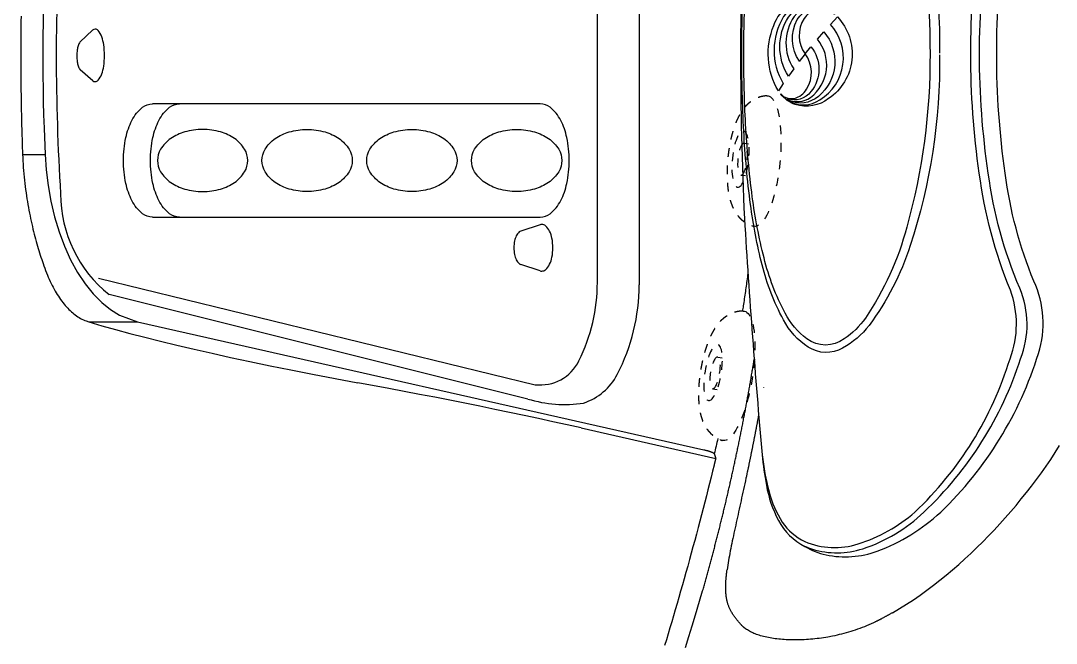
# Model space of a CAD drawing. Extents: x 938 to 1038, y 781 to 934.
# Drawn here: x 1015.24 to 1030.08, y 814.33 to 823.25 of the extents above; entities that cross this region are included whole.
import ezdxf

# ---------------------------------------------------------------- set-up
doc = ezdxf.new("R2010")
doc.units = 0
doc.header["$MEASUREMENT"] = 0
doc.linetypes.add('HIDDEN', pattern=[0.1875, 0.0625, -0.0625, 0.0625])
for name, color, linetype in [('1', 4, 'Continuous'), ('1_CYAN', 4, 'Continuous'), ('2', 2, 'Continuous')]:
    doc.layers.add(name, color=color, linetype=linetype)

# ---------------------------------------------------------------- blocks, each defined once
blk = doc.blocks.new('MINIHIDDEN')
at = {"layer": '1', "color": 3, "linetype": 'HIDDEN', "ltscale": 2}
for p, q in [((131.4462945068503, 42.80529834674526), (131.5114103910273, 42.79879163845914)), ((131.4005567605983, 42.34757784407161), (131.4656726447753, 42.34107113578551))]:
    blk.add_line(p, q, dxfattribs=at)
at = {"layer": '1', "color": 3, "linetype": 'HIDDEN', "ltscale": 2, "extrusion": (-5.088821375757886e-18, -2.738530061285293e-17, -1)}
blk.add_ellipse((131.6896725948608, 42.54983335326187), major_axis=(-0.09346409016709811, -0.9353418967678265), ratio=0.2875604840019277, start_param=3.096514190688376, end_param=6.328263770081, dxfattribs=at)
at = {"layer": '1', "color": 3, "linetype": 'HIDDEN', "ltscale": 2, "extrusion": (5.950113185854226e-18, 8.308683871567985e-17, -1)}
blk.add_ellipse((131.3942375244912, 42.57935471881918), major_axis=(-0.04049106464417648, -0.40521433567397), ratio=0.2875604840019278, start_param=4.355360367553329, end_param=10.63854567473291, dxfattribs=at)
at = {"layer": '1', "color": 3, "linetype": 'HIDDEN', "ltscale": 2, "extrusion": (4.306459050481783e-19, 2.785076905141347e-17, -1)}
blk.add_ellipse((131.4234256337242, 42.57643809540841), major_axis=(-0.02286887312599209, -0.2288602513368086), ratio=0.2875604840019276, start_param=1.213767713963539, end_param=7.496953021143125, dxfattribs=at)
at = {"layer": '1', "color": 3, "linetype": 'HIDDEN', "ltscale": 2}
blk.add_open_spline([(131.7709212088081, 43.48543621644918), (131.7360623575119, 43.48199886064131), (131.7026269291418, 43.47587104587191), (131.6710231360172, 43.46743705934854), (131.6415082677996, 43.45712121686404), (131.6091481397732, 43.44291519743562), (131.5799200226082, 43.42725729804206), (131.5536548628504, 43.41066767904343), (131.5300924417111, 43.39354026525722), (131.5007016513068, 43.36883152703172), (131.4753061069868, 43.34407502044656), (131.4531461165772, 43.31950068037697), (131.4335876564169, 43.29517944725777), (131.4080378927159, 43.25911036809531), (131.3859424501622, 43.22334125994764), (131.3664246693029, 43.18759780142429), (131.3488889545824, 43.15162836431335), (131.3329305805217, 43.11523021910506), (131.3106162748087, 43.05740591372371), (131.2908275036979, 42.99785832774261), (131.2732112274866, 42.93647541875396), (131.2575845761519, 42.87331329331055), (131.243863331828, 42.80855078371577), (131.2345829888295, 42.75778650127099), (131.2264164931116, 42.70637837224142), (131.2193729991172, 42.65448881186315), (131.2134662244138, 42.60229012554064), (131.2087127395925, 42.5499595995887), (131.2045233060933, 42.48659616275672), (131.2020927752695, 42.42360594207098), (131.2014633799143, 42.36127193812366), (131.2026876743313, 42.2998383879948), (131.2052588170659, 42.24815388210541), (131.2093020163785, 42.19733648969137), (131.2149115874394, 42.14739892970458), (131.2222309230184, 42.09827736510528), (131.231483527232, 42.04980702420093), (131.2438403853086, 41.99866169111174), (131.2594911987342, 41.94734945901188), (131.2796343076274, 41.89505273579533), (131.2982885014, 41.85570403176352), (131.3216465371642, 41.81488125607446), (131.3515135131391, 41.77237506733923), (131.3798419206716, 41.73936075607152), (131.4145189544092, 41.70617844295241), (131.4451517948044, 41.6820986145058), (131.4803239216563, 41.65939511750637), (131.5200978307526, 41.63911123944124), (131.5640894737118, 41.62244053379451), (131.5841829216841, 41.61665277924325)], degree=1, knots=[1.258846176864954, 1.258846176864954, 1.284049785363782, 1.30925339386261, 1.334457002361438, 1.359660610860266, 1.38976431999882, 1.419868029137374, 1.449971738275929, 1.480075447414483, 1.522807016465091, 1.565538585515698, 1.608270154566305, 1.651001723616912, 1.715116318226105, 1.779230912835296, 1.843345507444488, 1.907460102053681, 1.971574696662873, 2.071336734999626, 2.171098773336379, 2.270860811673133, 2.370622850009886, 2.470384888346639, 2.54715961707554, 2.623934345804441, 2.700709074533342, 2.777483803262244, 2.854258531991145, 2.947333969056945, 3.040409406122745, 3.133484843188545, 3.226560280254345, 3.306164335394391, 3.385768390534436, 3.465372445674482, 3.544976500814527, 3.624580555954572, 3.709200410252933, 3.793820264551292, 3.878440118849652, 3.940150456469474, 4.001860794089295, 4.063571131709116, 4.110155533564104, 4.156739935419091, 4.191384198304789, 4.226028461190486, 4.260672724076183, 4.295316986961882, 4.310281904651913, 4.310281904651913], dxfattribs=at)
blk = doc.blocks.new('Pillow07')
at = {"layer": '1_CYAN', "color": 4, "linetype": 'Continuous'}
blk.add_lwpolyline([(-2.358332637180531, -0.8695079955767184, -0.006602996200458367), (-5.744514135863909, -0.6163989818215185, -0.02192391035929798), (-6.177957016214016, -0.5535872521422469, -0.08150182780648879), (-6.68289164490028, -0.382481128966683, -0.1551490614242185), (-7.056997164799462, -0.002437467740469046, -0.08301324800163974), (-7.178174548866263, 0.3004017295318704, -0.1363264164371228), (-7.125374036986983, 1.034083846296076, -0.09677777535910637), (-6.56520503488024, 1.943802600401373, -0.1273971405966904), (-4.291248621533974, 3.344006963225443, -0.1868719742021929), (-3.257582251125974, 3.279550644586543, 0.06562460973818743), (-1.709945417316053, 2.868126927913902, 0.07143538561792971), (1.709945417191786, 2.868126927913902, 0.06562460973818743), (3.257582251001708, 3.279550644586543, -0.1868719742021929), (4.291248621409707, 3.344006963225443, -0.1273971405966904), (6.565205034755973, 1.943802600401373, -0.09677777535910637), (7.125374036862716, 1.034083846296076, -0.1363264164371228), (7.178174548741996, 0.3004017295318704, -0.08301324800163974), (7.056997164675195, -0.002437467740469046, -0.1551490614242231), (6.682891644776014, -0.382481128966683, -0.08150182780648879), (6.177957016089749, -0.5535872521422469, -0.02192391035929798), (5.744514135739642, -0.6163989818215185, -0.006602996200458367), (2.358332637056265, -0.8695079955767184, -0.02343007855325684)], format="xyb", close=True, dxfattribs=at)
at = {"layer": '1_CYAN', "color": 3, "linetype": 'Continuous'}
for points in [[(-7.051163778244755, -0.007079276162722081, -0.03591737549698248), (-7.097397781453235, 0.1056543396549365, -0.1503560734260987), (-7.089471114436186, 0.8266189995389954, -0.1143340699437894), (-6.56520503488024, 1.701717184811375, -0.1267303328496054), (-4.367304319811396, 3.088481907028466, -0.1943661601658796), (-3.357180362575249, 3.078676457293334, 0.06960570520592149), (-1.709945417316057, 2.626041512323908, 0.07363558018324017), (1.709945417191786, 2.626041512323905, 0.06960570520592149), (3.357180362450983, 3.078676457293334, -0.1943661601658796), (4.367304319687129, 3.088481907028466, -0.1267303328496054), (6.565205034755973, 1.701717184811375, -0.1143340699437894), (7.08947111431192, 0.8266189995389954, -0.1503560734260987), (7.097397781328969, 0.1056543396549365, -0.03444326481724119), (7.053375261378093, -0.002593791518716415)], [(-5.744514135863913, -0.6163989818215203, -0.0342899946579013), (-6.273740710805676, -0.5162510241566487, -0.08753348994267941), (-6.707603824822186, -0.3266142485300723, -0.1327133939378686), (-6.986084395562745, -0.005663430297600414, -0.1791667595588544), (-7.021017591873676, 0.7611450835314191, -0.1028298345883724), (-6.56520503488024, 1.57251384339499, -0.1300031297064886), (-4.366315077424517, 2.937651080853911, -0.1822011008301986), (-3.385000064668414, 2.942023122081988, 0.06518857687386483), (-1.709945417316092, 2.496838170907505, 0.07146652211519136), (1.709945417191786, 2.49683817090752, 0.06518857687386483), (3.385000064544148, 2.942023122081988, -0.1822011008301986), (4.36631507730025, 2.937651080853911, -0.1300031297064886), (6.565205034755973, 1.57251384339499, -0.1028298345883724), (7.021017591749409, 0.7611450835314191, -0.1791667595588544), (6.986084395438478, -0.005663430297600414, -0.1327133939378686), (6.707603824697919, -0.3266142485300723, -0.08753348994267941), (6.273740710681409, -0.5162510241566487, -0.0342899946579013), (5.744514135739646, -0.6163989818215203)], [(-0.01360897717285781, 1.928558792412458, 0.08209703800639419), (-2.745349856193506, 1.505664389535694, 0.08174929958260185), (-3.889000322454212, 0.9170955749335796, 0.1099701236300622), (-4.213184032890748, 0.536875066301544, 0.2888241722389255), (-4.199554493043703, 0.04483056997218071, 0.1288478413474813), (-3.809560411121662, -0.3106008962319216, 0.06428203222644428), (-3.022720976395302, -0.615183277198593, 0.02990363876236826), (-2.156928119801993, -0.7817822069823581, 0.02006079621100564), (-1.103681963165339, -0.8786280019467441, 0.01381063576871573), (-6.213340952854196e-11, -0.9071345399482809, 0.01381063576871573), (1.103681963041073, -0.8786280019467441, 0.02006079621100564), (2.156928119677726, -0.7817822069823581, 0.02990363876236826), (3.022720976271035, -0.615183277198593, 0.06428203222644428), (3.809560410997396, -0.3106008962319216, 0.1288478413474813), (4.199554492919436, 0.04483056997218071, 0.2888241722389255), (4.213184032766481, 0.536875066301544, 0.1099701236300622), (3.889000322329945, 0.9170955749335796, 0.08174929958260185), (2.74534985606924, 1.505664389535694, 0.08209703800639419), (0.01360897704859099, 1.928558792412458)], [(0.01096151231710607, 1.790290961379021, 0.06993110146539012), (-2.481876919775928, 1.457117973473327, 0.08557635387169997), (-3.783493626740082, 0.8636375951691502, 0.09253399938566992), (-4.083442666465093, 0.5588491166336738, 0.3287124944232488), (-4.083168309033987, 0.02675126379080695, 0.11097266960697), (-3.714680116115275, -0.28535647703678, 0.06264652916937939), (-2.922706379050712, -0.587930297133628, 0.03021099770298248), (-2.046630068538594, -0.7562139328814315, 0.01989552064965129), (-1.00366736582075, -0.8522885312116859, 0.01377731555974511), (-6.215117309693596e-11, -0.8782316827545316, 0.01377731555974511), (1.003667365696483, -0.8522885312116859, 0.01989552064965129), (2.046630068414327, -0.7562139328814315, 0.03021099770298248), (2.922706378926446, -0.587930297133628, 0.06264652916937939), (3.714680115991008, -0.28535647703678, 0.11097266960697), (4.08316830890972, 0.02675126379080695, 0.3287124944232488), (4.083442666340826, 0.5588491166336738, 0.09253399938566992), (3.783493626615815, 0.8636375951691502, 0.08557635387169997), (2.481876919651661, 1.457117973473327, 0.06993110146539012), (-0.01096151244137289, 1.790290961379021)], [(-0.6733862730674609, -0.2354722149444122, -0.282153115788605), (-0.6565040986666624, 0.2129020736855853, -0.468167294727261), (0.4242619473294589, 0.3645071817855907), (0.530329378721003, 0.4641074145564019, 0.4609527216258845), (-0.6402286218840558, 0.3374214565322475, 0.2387246889296596), (-0.725540347927403, -0.1401238152489199, 0.1371606044019059), (-0.5745327450575708, -0.349887748994643, 0.2610686630818363), (-0.5723296313749024, -0.3495456621701027, 0.4698598218421253), (-0.5723484922104873, -0.3486906172141016, -0.265453168030844), (-0.6355892942926609, -0.1540849315364969, -0.1951880589250208), (-0.5041833985040896, 0.02241599211536105, -0.3141053531322444), (-6.047784495422093e-11, 4.627409566637652e-11), (0.1034157808999687, 0.08398307244648429, 0.3559766492232824), (-0.5378671371327108, 0.08350718958274683, 0.3284781424894601), (-0.6407497595817979, -0.2574017175493211, -0.4165181355375918), (-0.6417892065501256, -0.2600774096093588, -0.387301783281907), (-0.647528792293727, -0.2590004859801969, -0.2794854432109244), (-0.6214004896215144, 0.07771739925821208, -0.4297476521479527), (0.2121306200802735, 0.1756127975797614), (0.3181966372582608, 0.2683738935629378, 0.4221756021081295), (-0.6073184580740651, 0.1899430236072899, 0.2939974741979359), (-0.667822756913079, -0.2339660775004901, -0.4696594951477062), (-0.6688332125033902, -0.2364430725549784, -0.3209278235136784), (-0.6732441446044355, -0.2356822256584188)], [(-0.1034171952377854, -0.08088726423816439, 0.2851071037371707), (0.4919645932009438, -0.1114704342616317, 0.3651070479105089), (0.6407490523507384, 0.2995969005930075, -0.3898854289942421), (0.6423937827237971, 0.3033997208622399, -0.4347480271115231), (0.6475252566348537, 0.3018589351860221, -0.361318961224233), (0.5357316745293055, -0.156035132039106, -0.3076718264157429), (-0.2121313273113117, -0.1627172911213464), (-0.3181973444892918, -0.2392630143983503, 0.2907859268787098), (0.528205937057102, -0.2389342097450999, 0.3712517106506346), (0.6676261811036461, 0.2720268071945551, -0.3889875442863994), (0.6693089537634371, 0.2749755994558551, -0.2440431992794637), (0.672940249531365, 0.2739325902134357, -0.3839952404549568), (0.536827132306211, -0.3071481367546021, -0.280367437899612), (-0.4242640687740504, -0.3125440256666145), (-0.5303307930588197, -0.3825044634904344, 0.2377560202522389), (0.4093674500905564, -0.4474211086440452, 0.3799979824947289), (0.739603287467407, 0.1077142831298872, 0.1302979692414181), (0.5745320378265397, 0.4195515705914925, 0.4194540249391777), (0.5724042072555271, 0.4192996905798427, 0.3709382313529872), (0.572348492087869, 0.417830889830352, -0.2270854721067709), (0.632423577109062, 0.1604354576283686, -0.1837030335261713), (0.509674789642542, -0.01230153662734246, -0.3104038773677704), (-6.213340952854196e-11, 4.492939353895054e-11), (-0.1060653101333244, -0.08295847463063133)]]:
    blk.add_lwpolyline(points, format="xyb", dxfattribs=at)
blk = doc.blocks.new('VISTA')
at = {"layer": '1', "color": 3}
for p, q in [((85.63086204495426, 19.93431260908596), (85.63086204495426, 26.42423001587167)), ((78.21651925498668, 23.37809847053882), (78.39649712882829, 23.54674952263235)), ((78.39798802035739, 22.8222647983664), (78.21715687104984, 22.97961248759793)), ((84.80852468090211, 20.75865448132345), (84.531205616026, 20.66713727739875)), ((84.80852468090234, 20.09874154258569), (84.531205616026, 20.19025874651038)), ((78.4824809328843, 19.99509705475703), (84.73926643389359, 18.46665407413707))]:
    blk.add_line(p, q, dxfattribs=at)
at = {"layer": '1', "color": 2}
for p, q in [((86.22907711353832, 26.44084957731684), (86.22907711353832, 19.89731411944467)), ((84.81117721363898, 22.49180712445286), (79.25428580075572, 22.49180712445286)), ((79.25428580075572, 20.86673550050477), (84.81117721363898, 20.86673550050477)), ((84.63288938646406, 18.26141552988884), (78.63359945189245, 19.75923489406466))]:
    blk.add_line(p, q, dxfattribs=at)
at = {"layer": '1', "color": 3, "linetype": 'Continuous'}
for p, q in [((77.39252806424611, 21.76648614247085), (77.7142180642461, 21.76648614247085)), ((78.34357806424623, 19.3659381424709), (79.04070806424625, 19.3659381424709)), ((79.04070806424625, 19.3659381424709), (87.15847806424608, 17.5333541424709)), ((85.39713806424629, 17.84628314247095), (87.32706806424608, 17.41060214247091))]:
    blk.add_line(p, q, dxfattribs=at)
for points in [[(77.36989806424617, 23.74645714247094), (77.36886806424627, 23.67570814247085), (77.36798806424622, 23.60495614247088), (77.3672380642463, 23.53420014247092), (77.36661806424627, 23.46344214247085), (77.36613806424612, 23.39268014247091), (77.36579806424629, 23.32191614247097), (77.36559806424611, 23.25114814247092), (77.36552806424629, 23.18037814247089), (77.36558806424614, 23.10960414247086), (77.36579806424629, 23.03882814247095), (77.36612806424614, 22.96804814247093), (77.3666080642463, 22.89727014247092), (77.36721806424612, 22.82650314247087), (77.36796806424627, 22.7557491424709), (77.3688580642463, 22.68500714247091), (77.36987806424622, 22.61427714247088), (77.37103806424625, 22.54356014247094), (77.37232806424618, 22.47285514247085), (77.37374806424623, 22.40216214247096), (77.37530806424616, 22.33148214247092), (77.37699806424621, 22.26081314247097), (77.37882806424614, 22.19015714247087), (77.38077806424621, 22.11951414247085), (77.38286806424617, 22.04888214247092), (77.38508806424625, 21.97826314247095), (77.3874480642462, 21.90765614247096), (77.39253806424608, 21.76647914247087)], [(77.7142280642463, 24.59446814247087), (77.70632806424624, 24.40638814247097), (77.69954806424607, 24.21811414247088), (77.69389806424624, 24.02967614247098), (77.68937806424628, 23.84110414247095), (77.6859880642462, 23.65242714247086), (77.68371806424625, 23.46367614247094), (77.68258806424615, 23.27487914247092), (77.68258806424615, 23.08606814247094), (77.68371806424625, 22.89727214247091), (77.6859880642462, 22.70852014247089), (77.68937806424628, 22.5198431424709), (77.69389806424624, 22.33127114247088), (77.69954806424607, 22.14283314247098), (77.7142280642463, 21.76647914247087)], [(89.8596180642462, 15.19871814247097), (89.96088806424609, 15.2587231424709), (90.06078806424625, 15.32103814247091), (90.15930806424626, 15.38556114247092), (90.25645806424632, 15.45218814247085), (90.3522380642462, 15.52081814247094), (90.44664806424612, 15.59135414247089), (90.53970806424627, 15.66370414247092), (90.63141806424619, 15.73777314247093), (90.72178806424631, 15.81347014247092), (90.81082806424615, 15.89071214247087), (90.89855806424612, 15.96944914247092), (90.9849780642462, 16.04963214247095), (91.07008806424619, 16.13121614247086), (91.1539280642462, 16.21415214247088), (91.23647806424628, 16.2983941424709), (91.31776806424614, 16.38389414247092), (91.39779806424622, 16.47060514247096), (91.47657806424627, 16.5584801424709), (91.55412806424624, 16.64747214247097), (91.63045806424611, 16.73753414247096), (91.70556806424611, 16.82861814247087), (91.7794680642462, 16.92067714247094), (91.85218806424632, 17.01366414247093), (91.92365806424618, 17.10757814247097), (91.99364806424614, 17.20261014247092), (92.0618480642463, 17.29897014247092), (92.12824806424624, 17.39663614247092), (92.19290806424624, 17.49548114247091), (92.25585806424624, 17.59542114247085)], [(77.39253806424608, 21.76647914247087), (77.39450806424611, 21.71987214247088), (77.39688806424624, 21.67335414247088), (77.39966806424627, 21.62693614247098), (77.40283806424623, 21.58062914247091), (77.4064080642463, 21.53444614247087), (77.41036806424609, 21.48839814247094), (77.41470806424627, 21.44249714247087), (77.41943806424615, 21.39675514247085), (77.42451806424629, 21.35133514247093), (77.42993806424624, 21.30642314247086), (77.4356680642461, 21.26202414247098), (77.44169806424611, 21.21814314247092), (77.44801806424607, 21.17478414247091), (77.45460806424626, 21.13195314247093), (77.46146806424622, 21.08965414247098), (77.46857806424623, 21.04789214247091), (77.47592806424609, 21.00667214247085), (77.4834880642461, 20.96599914247088), (77.49126806424624, 20.92587814247088), (77.4992480642461, 20.88631414247095), (77.50740806424619, 20.84731114247086), (77.51573806424608, 20.80887414247093), (77.52422806424624, 20.77100814247092), (77.53286806424626, 20.73371914247093), (77.54163806424617, 20.69701014247096), (77.55054806424619, 20.66079814247098), (77.5595980642463, 20.62502914247091), (77.56878806424629, 20.58970714247096), (77.57810806424618, 20.5548341424709), (77.58753806424625, 20.52041314247094), (77.59707806424626, 20.48644814247098), (77.60671806424625, 20.45294114247088), (77.61644806424624, 20.41989514247086), (77.62625806424626, 20.38731414247093), (77.6361380642461, 20.35520014247095), (77.64606806424626, 20.32355714247092), (77.65605806424628, 20.29238714247094), (77.6660880642462, 20.2616941424709), (77.68623806424625, 20.20174814247093)], [(77.7142280642463, 21.76647914247087), (77.72978806424612, 21.54448114247089), (77.75716806424612, 21.31973414247091), (77.7969380642462, 21.09491114247089), (77.84937806424614, 20.87294014247095), (77.91445806424622, 20.65690814247091), (77.99183806424617, 20.44993414247085), (78.08078806424624, 20.25503414247089), (78.1802780642463, 20.07498314247096), (78.28897806424607, 19.9121821424709), (78.40533806424628, 19.76855614247086), (78.52763806424628, 19.64547814247089), (78.65407806424628, 19.54373814247094), (78.78285806424628, 19.46354114247094), (79.04069806424627, 19.36595014247098)], [(77.68623806424625, 20.20174814247093), (77.6980580642462, 20.16787414247085), (77.71014806424614, 20.13458614247088), (77.72247806424616, 20.10189014247089), (77.7350680642462, 20.06979314247087), (77.74791806424628, 20.03829914247092), (77.76101806424617, 20.0074161424709), (77.77436806424612, 19.97714914247092), (77.78797806424609, 19.94750414247085), (77.80182806424614, 19.91848914247089), (77.81592806424624, 19.89010814247092), (77.83027806424616, 19.86236914247092), (77.84487806424613, 19.83527614247089), (77.85971806424618, 19.80883714247091), (77.87480806424628, 19.78305714247097), (77.89013806424623, 19.75794314247094), (77.90570806424626, 19.73350014247092), (77.92151806424613, 19.70973614247089), (77.93756806424608, 19.68665514247095), (77.9538580642461, 19.66426414247087), (77.97038806424621, 19.64257014247084), (77.98714806424618, 19.62157814247087), (78.00413806424626, 19.60130814247088), (78.02133806424627, 19.58177414247086), (78.03874806424619, 19.56298014247091), (78.05636806424627, 19.54492814247089), (78.0741880642463, 19.52762414247093), (78.09221806424625, 19.51107014247089), (78.11043806424618, 19.49527114247087), (78.12885806424629, 19.48023014247087), (78.14746806424614, 19.46595114247089), (78.16627806424617, 19.45243914247089), (78.1852680642462, 19.43969614247089), (78.20444806424621, 19.42772614247087), (78.22380806424621, 19.41653414247094), (78.24334806424622, 19.40612314247085), (78.26306806424623, 19.39649714247093), (78.28295806424626, 19.38765914247085), (78.30301806424609, 19.37961714247092), (78.34357806424623, 19.36595014247098)], [(78.34357806424623, 19.36595014247098), (78.52911806424618, 19.31216714247091), (78.72436806424616, 19.2576411424709), (78.9294680642463, 19.20239614247089), (79.14457806424616, 19.14645414247093), (79.3697980642462, 19.08984114247085), (79.60526806424627, 19.0325871424709), (79.85107806424617, 18.97472114247091), (80.10730806424613, 18.91627614247091), (80.37404806424615, 18.85728714247091), (80.65134806424612, 18.79779214247094), (80.93924806424616, 18.7378301424709), (81.23776806424621, 18.6774441424709), (81.54691806424626, 18.61667814247096), (82.19699806424615, 18.49419214247098)], [(85.39713806424629, 17.84627114247087), (85.19563806424617, 17.89140214247095), (84.99210806424617, 17.93628114247088), (84.78662806424609, 17.98090214247088), (84.57926806424621, 18.02525814247088), (84.37012806424627, 18.06934414247087), (84.15926806424613, 18.11315414247088), (83.94677806424625, 18.15668214247091), (83.7327280642462, 18.19992414247088), (83.51719806424626, 18.2428731424709), (83.30026806424621, 18.28552614247087), (83.08198806424616, 18.32787814247092), (82.86245806424608, 18.36992414247095), (82.64173806424628, 18.41166114247096), (82.19699806424615, 18.49419214247098)], [(88.01157806424612, 18.42509014247094), (88.01155806424617, 18.42501014247091), (88.01153806424622, 18.42492914247089), (88.01151806424627, 18.42484614247087), (88.01150806424607, 18.42476314247085), (88.01148806424612, 18.42467914247095), (88.01147806424615, 18.42459414247094), (88.0114580642462, 18.42451014247092), (88.01144806424622, 18.42442514247091), (88.01142806424627, 18.42434114247089), (88.01141806424607, 18.42425614247088), (88.01139806424612, 18.42417114247087), (88.01138806424615, 18.42408714247097), (88.0113680642462, 18.42400214247095), (88.01135806424622, 18.42391714247094), (88.01134806424625, 18.42383314247093), (88.01132806424607, 18.42374814247091), (88.0113180642461, 18.4236631424709), (88.01129806424615, 18.42357814247089), (88.01128806424617, 18.42349314247087), (88.01126806424622, 18.42340814247098), (88.01125806424625, 18.42332314247085), (88.0112380642463, 18.42323814247095), (88.0112280642461, 18.42315314247094), (88.01119806424617, 18.42298214247091)], [(87.15847806424608, 17.53334514247092), (87.16733806424622, 17.53132114247092), (87.17593806424611, 17.5293001424709), (87.18426806424623, 17.52728314247088), (87.19234806424606, 17.52527114247096), (87.20015806424612, 17.52326414247091), (87.20771806424614, 17.52126214247096), (87.21499806424617, 17.51926414247089), (87.22202806424616, 17.51727314247091), (87.22878806424615, 17.51528714247092), (87.23527806424613, 17.51330714247092), (87.24149806424612, 17.5113341424709), (87.2474580642463, 17.50936714247098), (87.25314806424626, 17.50740814247092), (87.25855806424624, 17.50545814247096), (87.26369806424623, 17.50351714247097), (87.26854806424626, 17.50158714247095), (87.27311806424609, 17.4996701424709), (87.27740806424617, 17.49776614247094), (87.2813980642461, 17.49587714247093), (87.28509806424609, 17.49400314247089), (87.28850806424612, 17.49214514247092), (87.29161806424622, 17.49030314247091), (87.29442806424618, 17.48847814247085), (87.29694806424618, 17.48666914247087), (87.29915806424628, 17.48487714247096), (87.30107806424621, 17.4831021424709), (87.30269806424621, 17.4813441424709), (87.30400806424609, 17.47960514247086), (87.3057280642463, 17.47618014247098)], [(87.3270580642461, 17.41060814247089), (87.32549806424618, 17.40423014247096), (87.32394806424622, 17.39785314247092), (87.3223880642463, 17.39147714247088), (87.32082806424614, 17.38510314247094), (87.31925806424624, 17.37872914247089), (87.31769806424609, 17.37235614247095), (87.31612806424619, 17.36598414247089), (87.31455806424628, 17.35961314247095), (87.31299806424613, 17.35324314247089), (87.31141806424625, 17.34687414247094), (87.30984806424613, 17.34050614247087), (87.30827806424622, 17.33413914247092), (87.30669806424612, 17.32777314247085), (87.30353806424614, 17.31504414247092)], [(87.3057280642463, 17.47618014247098), (87.3071580642461, 17.47180714247088), (87.30857806424615, 17.46743414247089), (87.31000806424618, 17.4630621424709), (87.31142806424623, 17.45869014247091), (87.31285806424626, 17.45431814247092), (87.31427806424608, 17.44994614247094), (87.31569806424613, 17.44557414247095), (87.31712806424616, 17.44120314247095), (87.31854806424622, 17.43683214247096), (87.31996806424627, 17.43246114247097), (87.3213880642461, 17.42809014247098), (87.32280806424615, 17.42371914247087), (87.3242280642462, 17.41934814247088), (87.3270580642461, 17.41060814247089)], [(87.30353806424614, 17.31504414247092), (87.28176806424608, 17.2275171424709), (87.25975806424617, 17.13949414247088), (87.23749806424621, 17.05098214247084), (87.21499806424617, 16.96199114247088), (87.19223806424611, 16.87252814247097), (87.16921806424625, 16.78260314247098), (87.14593806424614, 16.69222414247088), (87.12237806424628, 16.60140014247088), (87.09854806424619, 16.51013814247096), (87.07442806424615, 16.41844914247088), (87.05004806424608, 16.32645514247088), (87.02548806424625, 16.23447614247095), (87.00074806424618, 16.14258114247093), (86.97584806424607, 16.05082814247089), (86.95081806424628, 15.95927414247092), (86.92565806424614, 15.86797414247087), (86.90039806424625, 15.77698814247094), (86.87504806424613, 15.68637114247088), (86.84961806424621, 15.59618014247087), (86.82412806424622, 15.5064731424709), (86.79859806424611, 15.41730614247092), (86.77304806424627, 15.32873714247091), (86.74747806424625, 15.24082314247096), (86.72191806424621, 15.15362014247091), (86.6963880642461, 15.06718614247086), (86.67087806424615, 14.98155914247093), (86.64535806424624, 14.89654014247094), (86.61982806424612, 14.81209914247086), (86.59428806424626, 14.72828014247091)], [(87.7605080642461, 17.12795414247091), (87.75169806424628, 17.08703214247089), (87.74284806424612, 17.04617214247094), (87.73397806424623, 17.00539914247088), (87.72510806424611, 16.96473914247088), (87.71623806424623, 16.92421614247087), (87.70738806424629, 16.88384814247092), (87.69855806424607, 16.84364314247091), (87.68974806424626, 16.80360714247092), (87.68097806424612, 16.76374714247095), (87.6722480642461, 16.72407014247085), (87.66355806424622, 16.68458314247096), (87.6549180642462, 16.6452931424709), (87.64632806424629, 16.60620514247091), (87.63778806424625, 16.56732814247096), (87.62931806424626, 16.52866714247091), (87.6209180642461, 16.49022914247087), (87.61258806424621, 16.45202214247092), (87.60432806424615, 16.41405214247095), (87.59616806424606, 16.37632614247093), (87.5880980642462, 16.33885314247095), (87.58014806424626, 16.30164114247088), (87.57232806424622, 16.26470014247093), (87.56465806424626, 16.22803714247095), (87.55713806424615, 16.19166114247093), (87.54978806424629, 16.15558014247097), (87.5426180642462, 16.11980414247091), (87.53564806424606, 16.08434014247098), (87.52889806424628, 16.04919614247092), (87.52238806424612, 16.01437814247095), (87.51612806424623, 15.97989314247093), (87.5101480642461, 15.94574614247097), (87.50447806424609, 15.91194314247093), (87.49912806424618, 15.87849114247092), (87.48948806424619, 15.81265914247092)], [(87.47739806424624, 15.70889314247086), (87.47787806424617, 15.71392714247088), (87.47836806424607, 15.71897714247086), (87.47886806424617, 15.72404114247092), (87.47938806424622, 15.72912114247094), (87.47991806424625, 15.73421714247092), (87.48046806424622, 15.73932914247087), (87.48102806424617, 15.74445614247088), (87.4815980642461, 15.74960014247097), (87.48217806424623, 15.7547601424709), (87.48277806424608, 15.7599371424709), (87.4833980642461, 15.76513014247087), (87.48401806424613, 15.7703411424709), (87.4846580642461, 15.77556814247089), (87.48530806424628, 15.78081314247095), (87.48597806424618, 15.78607614247096), (87.48665806424628, 15.79135614247093), (87.48734806424613, 15.79665514247097), (87.48804806424619, 15.80197114247096), (87.48948806424619, 15.81265914247092)], [(87.47211806424616, 15.48833114247088), (87.47152806424629, 15.49895614247089), (87.47102806424618, 15.50960814247094), (87.47062806424628, 15.52028814247092), (87.47032806424613, 15.53100014247093), (87.47010806424623, 15.54174614247097), (87.46999806424628, 15.55252914247092), (87.46996806424613, 15.56335114247088), (87.47002806424621, 15.57421614247085), (87.47017806424628, 15.58512714247092), (87.47041806424613, 15.59608414247089), (87.47074806424621, 15.60709314247094), (87.47115806424631, 15.61815514247087), (87.47165806424618, 15.62927214247088), (87.47223806424631, 15.64044914247086), (87.47289806424624, 15.65168714247091), (87.47363806424619, 15.66298914247091), (87.47446806424614, 15.67435814247085), (87.47536806424614, 15.68579614247085), (87.47739806424624, 15.70889314247086)], [(86.89409806424624, 14.7013561424709), (86.94282806424621, 14.85597414247093), (86.99073806424622, 15.01104414247095), (87.03781806424627, 15.16656014247087), (87.12945806424614, 15.47890914247091)], [(87.50568806424621, 15.31205914247096), (87.50255806424616, 15.32132114247088), (87.49961806424608, 15.33053114247093), (87.49685806424623, 15.33969014247089), (87.49426806424617, 15.34880014247085), (87.49185806424612, 15.35786014247094), (87.48960806424611, 15.36687114247093), (87.48751806424616, 15.37583414247092), (87.48557806424628, 15.38475014247092), (87.48378806424626, 15.39362014247092), (87.4821380642461, 15.40244414247093), (87.48061806424607, 15.41122314247093), (87.47923806424615, 15.41995814247093), (87.47797806424614, 15.42864914247093), (87.47682806424609, 15.43729814247092), (87.47579806424619, 15.44590414247091), (87.47487806424624, 15.45446914247088), (87.47404806424606, 15.46299414247085), (87.47331806424609, 15.47147914247091), (87.47211806424616, 15.48833114247088)], [(87.69034806424611, 15.02694214247094), (87.68329806424617, 15.03497014247091), (87.67612806424609, 15.04318114247087), (87.66885806424625, 15.05156914247095), (87.66150806424616, 15.06013214247093), (87.65408806424625, 15.06886314247095), (87.64662806424622, 15.07775914247088), (87.63913806424625, 15.08681614247087), (87.63163806424609, 15.09602814247091), (87.6241580642461, 15.10539314247092), (87.61671806424624, 15.11490414247089), (87.60932806424626, 15.12455914247096), (87.60200806424609, 15.1343511424709), (87.59477806424616, 15.14427814247085), (87.58766806424615, 15.15433514247093), (87.58068806424626, 15.16451614247092), (87.57388806424615, 15.17477214247094), (87.56736806424624, 15.18497214247088), (87.5611280642463, 15.19510714247087), (87.55515806424614, 15.20518014247091), (87.54944806424623, 15.21519114247087), (87.5440080642461, 15.22514114247087), (87.53881806424624, 15.23503014247092), (87.53387806424621, 15.24486014247088), (87.52917806424625, 15.25463014247089), (87.52470806424617, 15.26434314247092), (87.52046806424619, 15.27399814247087), (87.51645806424608, 15.28359614247086), (87.51265806424612, 15.29313914247098), (87.50568806424621, 15.31205914247096)], [(89.8596180642462, 15.19871814247097), (89.85247806424627, 15.19460614247089), (89.84531806424616, 15.19050614247089), (89.83816806424625, 15.18641914247087), (89.83100806424613, 15.18234614247092), (89.82383806424627, 15.17828514247094), (89.81666806424619, 15.17423814247093), (89.80948806424612, 15.17020314247088), (89.80230806424629, 15.16618314247091), (89.79511806424625, 15.16217514247091), (89.78792806424622, 15.15818114247088), (89.7807280642462, 15.15420114247092), (89.7735280642462, 15.15023414247094), (89.7663180642462, 15.14628214247091), (89.75910806424622, 15.14234214247097), (89.75188806424626, 15.13841714247087), (89.7446680642463, 15.13450614247097), (89.73743806424613, 15.13060814247092), (89.7302080642462, 15.12672514247095), (89.71572806424615, 15.11900114247089)], [(87.7299380642462, 14.98821314247095), (87.72775806424625, 14.99007014247093), (87.72560806424622, 14.99193614247088), (87.72346806424616, 14.99381014247092), (87.72135806424626, 14.99569214247094), (87.71926806424608, 14.99758314247094), (87.71719806424608, 14.99948314247092), (87.71514806424625, 15.00139114247088), (87.71311806424615, 15.00330714247093), (87.71110806424622, 15.00523214247085), (87.70911806424624, 15.00716514247085), (87.70714806424621, 15.00910614247096), (87.70519806424613, 15.01105514247092), (87.70326806424623, 15.01301314247087), (87.70136806424625, 15.01497914247091), (87.69947806424625, 15.01695214247093), (87.6976080642462, 15.01893414247093), (87.69576806424607, 15.0209241424709), (87.69393806424614, 15.02292214247097), (87.69034806424611, 15.02694214247094)], [(89.58610806424622, 15.05442014247092), (89.55386806424622, 15.03976114247087), (89.52155806424616, 15.02560114247092), (89.48916806424609, 15.01193714247086), (89.45671806424616, 14.99876414247092), (89.42421806424613, 14.98607614247089), (89.39166806424623, 14.9738701424709), (89.3590780642462, 14.96214014247096), (89.32644806424628, 14.95088214247096), (89.29379806424618, 14.94009214247092), (89.26111806424615, 14.92976414247084), (89.22842806424615, 14.91989414247087), (89.19573806424614, 14.91047714247088), (89.16303806424617, 14.9015091424709), (89.13035806424614, 14.89298414247094), (89.09767806424611, 14.88489914247089), (89.06502806424623, 14.87724914247087), (89.03240806424606, 14.87002814247091), (88.99981806424626, 14.8632331424709), (88.93478806424628, 14.85089914247089)], [(89.71572806424615, 15.11900114247089), (89.70931806424619, 15.11559614247096), (89.70289806424626, 15.11221014247087), (89.69646806424612, 15.10884214247096), (89.69003806424621, 15.10549314247089), (89.6835980642461, 15.10216214247089), (89.67714806424624, 15.09885014247095), (89.67068806424618, 15.09555614247085), (89.66422806424612, 15.09228114247094), (89.65775806424631, 15.08902514247086), (89.6512780642463, 15.08578614247097), (89.64479806424629, 15.08256714247091), (89.63830806424608, 15.07936514247092), (89.63180806424612, 15.07618314247088), (89.62529806424618, 15.07301814247091), (89.61878806424625, 15.0698731424709), (89.61226806424611, 15.06674514247095), (89.60573806424622, 15.06363614247095), (89.59919806424614, 15.06054614247091), (89.58610806424622, 15.05442014247092)], [(88.93478806424628, 14.85089914247089), (88.9034780642462, 14.84556214247095), (88.8722280642462, 14.84059714247087), (88.84104806424625, 14.83600214247087), (88.80993806424613, 14.83177314247098), (88.77890806424625, 14.82791114247095), (88.74802806424623, 14.8244181424709), (88.71729806424628, 14.82129414247095), (88.68672806424615, 14.81853414247087), (88.65634806424623, 14.8161341424709), (88.62614806424608, 14.81409014247095), (88.59614806424611, 14.81240014247089), (88.56635806424629, 14.81105914247087), (88.53677806424616, 14.81006314247088), (88.50742806424614, 14.80941014247094), (88.4783180642462, 14.80909414247094), (88.4494480642461, 14.80911214247089), (88.42083806424625, 14.80946114247092), (88.39249806424618, 14.81013714247092), (88.36442806424611, 14.8111351424709), (88.3366580642462, 14.81245214247087), (88.3092780642462, 14.81408014247097), (88.28227806424616, 14.81601914247096), (88.25568806424621, 14.81827014247085), (88.2294880642462, 14.82083314247086), (88.20369806424628, 14.82370814247088), (88.17831806424624, 14.8268961424709), (88.15335806424628, 14.83039714247093), (88.12881806424616, 14.83421114247096), (88.1047080642461, 14.83833914247089), (88.08102806424608, 14.84278114247093), (88.05777806424612, 14.84753714247097), (88.03497806424616, 14.8526071424709), (88.01261806424623, 14.85799314247095), (87.99074806424619, 14.86368714247089), (87.96953806424631, 14.86964114247087), (87.94902806424625, 14.87584614247089), (87.9291980642463, 14.88230114247096), (87.91003806424624, 14.88900414247098), (87.89154806424608, 14.89595314247094), (87.87371806424608, 14.90314714247086), (87.85654806424623, 14.91058414247095), (87.84000806424615, 14.91826314247089), (87.82410806424627, 14.92618214247091), (87.80883806424617, 14.93434014247089), (87.7941880642461, 14.94273514247095), (87.78014806424608, 14.95136614247087), (87.76670806424613, 14.96023114247089), (87.75386806424626, 14.96932814247089), (87.7299380642462, 14.98821314247095)]]:
    blk.add_lwpolyline(points, dxfattribs=at)
at = {"layer": '1', "color": 3}
for points in [[(78.43377268863628, 22.80887559771668, 0.2196601856511032), (78.4752601009825, 22.82802587544938, 0.09187614740159455), (78.52772288402912, 22.91909270221572, 0.0485869371910597), (78.5554401409413, 23.03122868591095, 0.0363211943775019), (78.56663832914819, 23.18518033070291, 0.03632119437750109), (78.5554401409413, 23.33913197549475, 0.04858693719105877), (78.52772288402912, 23.45126795918986, 0.09187614740161189), (78.4752601009825, 23.5423347859562, 0.2196601856511663), (78.43377268863628, 23.56148506368891, 0.1904849847553048), (78.39649712882829, 23.54674952263235, 0.09187614740160234)], [(78.21651925498645, 23.37809847053882, 0.04620309441878522), (78.21366629587396, 23.37488173049985, 0.0847105635307846), (78.18833292759973, 23.3242820687758, 0.04249597530628328), (78.17533777444078, 23.26337823164022, 0.03132984627149291), (78.17005445844097, 23.17914337669663, 0.03132984627149357), (78.17533777444078, 23.09490852175304, 0.04249597530628665), (78.18833292759973, 23.03400468461734, 0.08471056353078422), (78.21366629587396, 22.98340502289329, 0.05543981943930446), (78.21715687104984, 22.97961248759793, 0.2387896660064356)], [(78.39798802035739, 22.8222647983664, 0.180954291151633), (78.43377268863628, 22.80887559771668, 0.2196601856511032)], [(79.64099347945807, 20.86673550050477, -0.17176575748972), (79.49940007267946, 20.91685602779273, -0.1047171272108093), (79.34695159337139, 21.10472172987511, -0.06612929964789727), (79.25956725899073, 21.35100202320359, -0.05227077701366058), (79.22515545624856, 21.67927131247882, -0.05227077701366085), (79.25956725899073, 22.00754060175393, -0.06612929964789839), (79.34695159337139, 22.25382089508253, -0.1047171272108122), (79.49940007267946, 22.44168659716479, -0.171765757489722), (79.64099347945807, 22.49180712445286, -0.1717657574897183)], [(84.531205616026, 20.66713727739875, 0.09770719870156366), (84.51085786807198, 20.65566056648277, 0.1033836632728865), (84.46755414531299, 20.59944944926485, 0.06326244573209872), (84.44305344364943, 20.52650037915612, 0.04945692829989881), (84.43335571379635, 20.42869801195457, 0.04945692829990969), (84.44305344364943, 20.33089564475301, 0.06326244573209164), (84.46755414531299, 20.25794657464428, 0.1033836632728806), (84.51085786807198, 20.20173545742637, 0.09770719870151968), (84.531205616026, 20.19025874651038, 0.1789611260960063)], [(84.83396584789034, 20.09465212465011, 0.180938857035982), (84.88725215446175, 20.11458792710823, 0.1029741196075264), (84.94642135967501, 20.19249189981406, 0.06248937950000712), (84.97978062254197, 20.29331834668142, 0.04871469954619206), (84.99300195781984, 20.42869801195457, 0.04871469954619731), (84.97978062254197, 20.56407767722771, 0.06248937950000982), (84.94642135967501, 20.66490412409507, 0.102974119607534), (84.88725215446175, 20.7428080968009, 0.1809388570360311), (84.83396584789034, 20.76274389925902, 0.07985755493447791), (84.80852468090211, 20.75865448132345, 0.1029741196075196)], [(84.80852468090211, 20.09874154258569, 0.0798575549344737), (84.83396584789034, 20.09465212465011, 0.180938857035982)]]:
    blk.add_lwpolyline(points, format="xyb", dxfattribs=at)
at = {"layer": '1', "color": 2}
for points in [[(79.25428580075572, 20.86673550050477, -0.17176575748972), (79.11269239397689, 20.91685602779273, -0.1047171272108093), (78.96024391466904, 21.10472172987511, -0.06612929964789727), (78.87285958028838, 21.35100202320359, -0.05227077701366058), (78.83844777754621, 21.67927131247882, -0.05227077701366085), (78.87285958028838, 22.00754060175393, -0.06612929964789839), (78.96024391466904, 22.25382089508253, -0.1047171272108122), (79.11269239397689, 22.44168659716479, -0.171765757489722), (79.25428580075572, 22.49180712445286, -0.1717657574897183)], [(84.81117721363898, 20.86673550050477, 0.17176575748972), (84.95277062041782, 20.91685602779273, 0.1047171272108093), (85.10521909972567, 21.10472172987511, 0.06612929964789727), (85.19260343410633, 21.35100202320359, 0.05227077701366058), (85.2270152368485, 21.67927131247882, 0.05227077701366085), (85.19260343410633, 22.00754060175393, 0.06612929964789839), (85.10521909972567, 22.25382089508253, 0.1047171272108122), (84.95277062041782, 22.44168659716479, 0.171765757489722), (84.81117721363898, 22.49180712445286, 0.1717657574897183)]]:
    blk.add_lwpolyline(points, format="xyb", dxfattribs=at)
at = {"layer": '1', "color": 3}
for points in [[(79.32610220007928, 21.67927131247882, 0.1363546556056241), (79.37078144228008, 21.51848274578003, 0.1069674419124742), (79.51556894133091, 21.36467551588964, 0.08141406206960648), (79.71617894739279, 21.27023174989381, 0.06949459462092415), (79.9729821176793, 21.2343656702767, 0.06949459462105731), (80.2297852879658, 21.27023174989404, 0.08141406206967215), (80.43039529402745, 21.36467551588953, 0.1069674419125174), (80.57518279307828, 21.51848274578015, 0.136354655605587), (80.61986203527908, 21.67927131247882, 0.1363546556056241), (80.57518279307828, 21.8400598791776, 0.1069674419124744), (80.43039529402745, 21.99386710906799, 0.08141406206971964), (80.22978528796557, 22.08831087506383, 0.06949459462099393), (79.9729821176793, 22.12417695468082, 0.0694945946209787), (79.71617894739279, 22.08831087506383, 0.08141406206966513), (79.51556894133091, 21.99386710906811, 0.1069674419124768), (79.37078144228008, 21.84005987917772, 0.1363546556056845)], [(82.11705431711835, 21.67927131247882, -0.1363546556056241), (82.07237507491755, 21.51848274578003, -0.1069674419124742), (81.92758757586671, 21.36467551588964, -0.08141406206960648), (81.72697756980506, 21.27023174989381, -0.06949459462092415), (81.47017439951856, 21.2343656702767, -0.06949459462105731), (81.21337122923183, 21.27023174989404, -0.08141406206967215), (81.01276122317017, 21.36467551588964, -0.1069674419125174), (80.86797372411934, 21.51848274578015, -0.136354655605587), (80.82329448191854, 21.67927131247882, -0.1363546556056241), (80.86797372411934, 21.8400598791776, -0.1069674419124744), (81.01276122317017, 21.99386710906811, -0.08141406206971964), (81.21337122923205, 22.08831087506383, -0.06949459462099393), (81.47017439951856, 22.12417695468093, -0.0694945946209787), (81.72697756980506, 22.08831087506371, -0.08141406206966513), (81.92758757586671, 21.99386710906811, -0.1069674419124768), (82.07237507491755, 21.84005987917772, -0.1363546556056845)], [(83.61886664320173, 21.67927131247882, -0.1363546556056241), (83.5741874010007, 21.51848274578003, -0.1069674419124742), (83.42939990195009, 21.36467551588953, -0.08141406206960648), (83.22878989588821, 21.27023174989381, -0.06949459462092415), (82.97198672560171, 21.2343656702767, -0.06949459462105731), (82.71518355531498, 21.27023174989392, -0.08141406206967215), (82.51457354925333, 21.36467551588953, -0.1069674419125174), (82.36978605020249, 21.51848274578015, -0.136354655605587), (82.32510680800169, 21.67927131247882, -0.1363546556056241), (82.36978605020249, 21.8400598791776, -0.1069674419124744), (82.51457354925333, 21.99386710906811, -0.08141406206971964), (82.7151835553152, 22.08831087506371, -0.06949459462099393), (82.97198672560171, 22.12417695468093, -0.0694945946209787), (83.22878989588821, 22.08831087506383, -0.08141406206966513), (83.42939990195009, 21.99386710906811, -0.1069674419124768), (83.5741874010007, 21.8400598791776, -0.1363546556056845)], [(85.12067896928488, 21.67927131247882, -0.1363546556056241), (85.07599972708385, 21.51848274578003, -0.1069674419124742), (84.93121222803325, 21.36467551588953, -0.08141406206960648), (84.73060222197137, 21.27023174989381, -0.06949459462092415), (84.47379905168486, 21.2343656702767, -0.06949459462105731), (84.21699588139836, 21.27023174989392, -0.08141406206967215), (84.01638587533648, 21.36467551588953, -0.1069674419125174), (83.87159837628587, 21.51848274578015, -0.136354655605587), (83.82691913408485, 21.67927131247882, -0.1363546556056241), (83.87159837628587, 21.8400598791776, -0.1069674419124744), (84.01638587533648, 21.99386710906811, -0.08141406206971964), (84.21699588139836, 22.08831087506371, -0.06949459462099393), (84.47379905168486, 22.12417695468093, -0.0694945946209787), (84.73060222197137, 22.08831087506383, -0.08141406206966513), (84.93121222803325, 21.99386710906811, -0.1069674419124768), (85.07599972708385, 21.8400598791776, -0.1363546556056845)]]:
    blk.add_lwpolyline(points, format="xyb", close=True, dxfattribs=at)
at = {"layer": '1', "color": 3, "linetype": 'Continuous'}
for points in [[(87.78842024076016, 20.06709885965802, -0.0005809056270529049), (87.78061806424626, 20.00886214247089, -0.001034484), (87.76637806424628, 19.90515314247091, -0.0010322397), (87.75171806424623, 19.80161714247095, -0.001030693), (87.73665806424628, 19.69825314247089, -0.0010287044), (87.72117806424626, 19.59507014247095, -0.0007343247058058497), (87.7098787571515, 19.52144539390133, -0.0010257812)], [(87.12945806424614, 15.47890914247091), (87.1394280642462, 15.51367314247091, 0.0003299681), (87.14935806424614, 15.54845814247085, 0.0003305836), (87.15924806424619, 15.58326514247085, 0.0003296757), (87.16908806424613, 15.61809314247091, 0.0003270708), (87.17888806424617, 15.65294214247092, 0.0003251068), (87.1886380642461, 15.68781214247088, 0.0003233332), (87.19835806424612, 15.72270314247089, 0.00032163), (87.20802806424626, 15.75761414247097, 0.0003196139), (87.21764806424608, 15.79254614247088, 0.000317902), (87.2272380642462, 15.82749814247097, 0.000316108), (87.23677806424621, 15.8624701424709, 0.0003153116), (87.2462780642461, 15.89746314247088, 0.0003153587), (87.25573806424632, 15.93247514247093, 0.0003153467), (87.26515806424618, 15.96750714247094, 0.0003153214), (87.27452806424617, 16.00255914247089, 0.0003152876), (87.28386806424624, 16.0376311424709, 0.0003152848), (87.2931580642462, 16.07272214247098, 0.0003152603), (87.30239806424629, 16.10783314247089, 0.000315256), (87.31160806424623, 16.14296414247087, 0.000315233), (87.32076806424607, 16.17811314247092, 0.000315233), (87.32988806424623, 16.21328214247092, 0.0003152134), (87.33896806424627, 16.24847014247086, 0.0003152163), (87.34799806424621, 16.28367714247088, 0.0003151998), (87.35698806424625, 16.31890314247096, 0.000315206), (87.36593806424617, 16.35414914247087, 0.0003151924), (87.37484806424618, 16.38941214247086, 0.0003152019), (87.3837080642461, 16.42469514247091, 0.0003151913), (87.39252806424611, 16.45999614247091, 0.000315204), (87.40130806424622, 16.49531614247087, 0.0003151966), (87.41003806424624, 16.53065414247089, 0.0003152122), (87.41872806424612, 16.56601014247087, 0.0003152079), (87.42737806424611, 16.60138514247092, 0.0003152268), (87.4359880642462, 16.63677814247092, 0.0003152253), (87.44454806424619, 16.67218914247087, 0.0003152473), (87.45306806424628, 16.70761814247089, 0.000315249), (87.46153806424627, 16.74306514247087, 0.0003152742), (87.4699780642461, 16.77852914247092, 0.0003152789), (87.47836806424607, 16.81401114247092, 0.000315307), (87.48670806424616, 16.84951214247087, 0.0003153147), (87.49500806424612, 16.8850291424709, 0.000315346), (87.50326806424619, 16.92056414247088, 0.0003153567), (87.51148806424612, 16.95611614247093, 0.0003153911), (87.51965806424619, 16.99168614247094, 0.0003154046), (87.52778806424612, 17.02727214247091, 0.000315442), (87.53586806424619, 17.06287614247094, 0.0003154584), (87.5439180642461, 17.09849714247093, 0.000315499), (87.55190806424616, 17.13413514247088, 0.0003155186), (87.55986806424607, 17.1697891424709, 0.0003155624), (87.56777806424611, 17.20546014247088, 0.000315585), (87.57563806424628, 17.24114814247093, 0.000315632), (87.58346806424629, 17.27685214247094, 0.0003156573), (87.59123806424623, 17.31257314247091, 0.0003157074), (87.59897806424624, 17.34831014247095, 0.0003157359), (87.60666806424615, 17.38406314247095, 0.000315789), (87.61431806424616, 17.41983314247091, 0.0003158202), (87.62191806424607, 17.45561814247094, 0.0003158764), (87.62947806424609, 17.49142014247093, 0.0003159108), (87.63698806424622, 17.52723714247088, 0.00031597), (87.64445806424624, 17.56307014247091, 0.0003160071), (87.65188806424612, 17.59891914247089, 0.0003160694), (87.65926806424613, 17.63478414247095, 0.0003161094), (87.66660806424625, 17.67066314247097, 0.0003161749), (87.67389806424626, 17.70655914247095, 0.0003162179), (87.68114806424614, 17.74247014247089, 0.0003162862), (87.68834806424616, 17.77839614247091, 0.000316332), (87.69550806424627, 17.81433714247089, 0.0003164034), (87.70261806424628, 17.85029314247095, 0.0003164521), (87.70969806424614, 17.88626514247096, 0.0003165267), (87.71671806424615, 17.92225114247094, 0.0003165782), (87.72369806424626, 17.95825214247088, 0.0003166558), (87.73063806424625, 17.9942671424709, 0.0003167101), (87.73752806424613, 18.03029814247088, 0.0003167907), (87.74437806424612, 18.06634214247094, 0.000316848), (87.75117806424623, 18.10240214247085, 0.0003169314), (87.75792806424624, 18.13847514247095, 0.0003169916), (87.7646480642461, 18.1745631424709, 0.000317078), (87.77130806424611, 18.21066514247093, 0.0003171411), (87.7779380642462, 18.24678114247092, 0.000317231), (87.78450806424621, 18.28291114247088, 0.0003172941), (87.7910380642461, 18.31905514247092, 0.00031738), (87.79752806424608, 18.35521314247092, 0.0003174394), (87.80396806424619, 18.39138414247088, 0.0003175206), (87.81036806424618, 18.42756914247093, 0.0003175794), (87.81671806424606, 18.46376714247094, 0.0003176636), (87.82301806424607, 18.49997914247092, 0.0003177253), (87.82928806424616, 18.53620514247098, 0.0003178126), (87.83549806424617, 18.57244314247089, 0.0003178772), (87.84166806424628, 18.60869514247088, 0.0003179674), (87.84778806424629, 18.64495914247095, 0.000318035), (87.85386806424617, 18.68123714247088, 0.0003181283), (87.85989806424618, 18.71752814247088, 0.0003181988), (87.86588806424629, 18.75383114247086, 0.000318295), (87.8718280642463, 18.79014714247091, 0.0003183682), (87.87772806424618, 18.82647514247094, 2.094947100806092e-05), (87.87811431196269, 18.82886556598112, 0.0003185437)], [(87.94193248054512, 18.03518680362924, -2.692845804158595e-05), (87.94129806424621, 18.03175314247085, -0.0001701523), (87.93727806424613, 18.01007614247089, -0.000170256), (87.9332480642463, 17.98840614247092, -0.0001703643), (87.9291980642463, 17.96674214247093, -0.0001704714), (87.92513806424608, 17.94508514247093, -0.0001705833), (87.92106806424613, 17.9234361424709, -0.000170694), (87.91697806424622, 17.90179314247086, -0.0001708096), (87.91287806424612, 17.88015714247092, -0.0001709237), (87.90875806424629, 17.85852814247085, -0.0001710429), (87.90462806424625, 17.83690614247087, -0.0001711606), (87.90048806424625, 17.81529214247087, -0.0001712832), (87.89632806424629, 17.79368514247096, -0.0001714046), (87.89215806424613, 17.77208614247093, -0.0001715309), (87.88796806424625, 17.75049414247087, -0.0001716559), (87.88376806424617, 17.72890914247091, -0.000171786), (87.87954806424614, 17.70733314247093, -0.0001719142), (87.8753280642461, 17.68576414247093, -0.0001720473), (87.87107806424615, 17.66420314247091, -0.0001721801), (87.86682806424619, 17.64264914247087, -0.0001723194), (87.86255806424629, 17.62110414247093, -0.0001724526), (87.8582680642462, 17.59956714247096, -0.0001725866), (87.85396806424615, 17.57803814247097, -0.0001727356), (87.84965806424611, 17.55651814247096, -0.0001729052), (87.8453380642461, 17.53500514247094, -0.0001730139), (87.84099806424615, 17.51350114247089, -0.000173074), (87.83663806424624, 17.49200714247092, -0.0001733431), (87.83226806424614, 17.47051914247095, -0.0001738028), (87.82788806424628, 17.44903814247095, -0.0001735238), (87.82349806424622, 17.42757114247092, -0.0001726296), (87.81908806424622, 17.40612114247085, -0.0001743172), (87.81466806424623, 17.38465914247092, -0.0001780843), (87.8102180642461, 17.36317214247094, -0.0001732463), (87.80577806424617, 17.34178214247095, -0.0001620032), (87.80134806424621, 17.32052714247095, -0.00017898), (87.79683806424623, 17.29894114247088, -0.0002134771), (87.79219806424612, 17.27686114247092, -0.0001624218), (87.78783806424622, 17.25613714247095, -5.669270000000001e-05), (87.78388806424618, 17.23740614247095, -0.0002283693), (87.77877806424613, 17.21337114247092, -0.000391134), (87.77087806424629, 17.17638014247098, -0.0001913116), (87.7605080642461, 17.12795414247091, -0.0001015549)], [(87.35672863599666, 17.69440044294299, -0.001067571791379867), (87.3057280642463, 17.47618014247098, -0.0005839347000000001)]]:
    blk.add_lwpolyline(points, format="xyb", dxfattribs=at)
at = {"layer": '1', "color": 2}
for centre, radius, start, end in [((109.4268665973864, 23.17889532011736), 31.55198403308212, 176.4023897571535, 183.5962514960454), ((79.77485679208644, 21.19979003009189), 1.8378431425128, 180, 231.6125236717689), ((83.43768529982663, 19.89731411944467), 2.791391813711614, 332.6222266801094, 0), ((85.16721236977241, 19.00701032564734), 0.8461847900931554, 288.3325431640137, 332.300736315136), ((85.16055309874491, 20.00211531723448), 1.818918564126189, 253.1362072281515, 278.6260789902125)]:
    blk.add_arc(centre, radius, start, end, dxfattribs=at)
at = {"layer": '1', "color": 3}
for centre, radius, start, end in [((83.10003634736086, 19.93431260908596), 2.530825697593436, 333.5868998541449, 1.302755197527456e-11), ((84.81013429113341, 19.08325866786231), 0.6206637400338751, 263.4436252205983, 333.7246853247423)]:
    blk.add_arc(centre, radius, start, end, dxfattribs=at)
at = {"layer": '1', "color": 1}
blk.add_blockref('MINIHIDDEN', (-43.71268424533105, -20.87911074308192), dxfattribs=at)
at = {"layer": '1', "color": 1, "rotation": 356.426554541897}
blk.add_blockref('MINIHIDDEN', (-46.5037249370821, -15.66601749262361), dxfattribs=at)
at = {"layer": '2', "linetype": 'Continuous', "xscale": -1, "rotation": 270}
blk.add_blockref('Pillow07', (88.60759044855968, 23.20547189907074), dxfattribs=at)

msp = doc.modelspace()

# ---------------------------------------------------------------- block references
at = {"layer": '1'}
msp.add_blockref('VISTA', (937.8767352618522, 799.5643931736838), dxfattribs=at)

doc.saveas('drawing.dxf')
